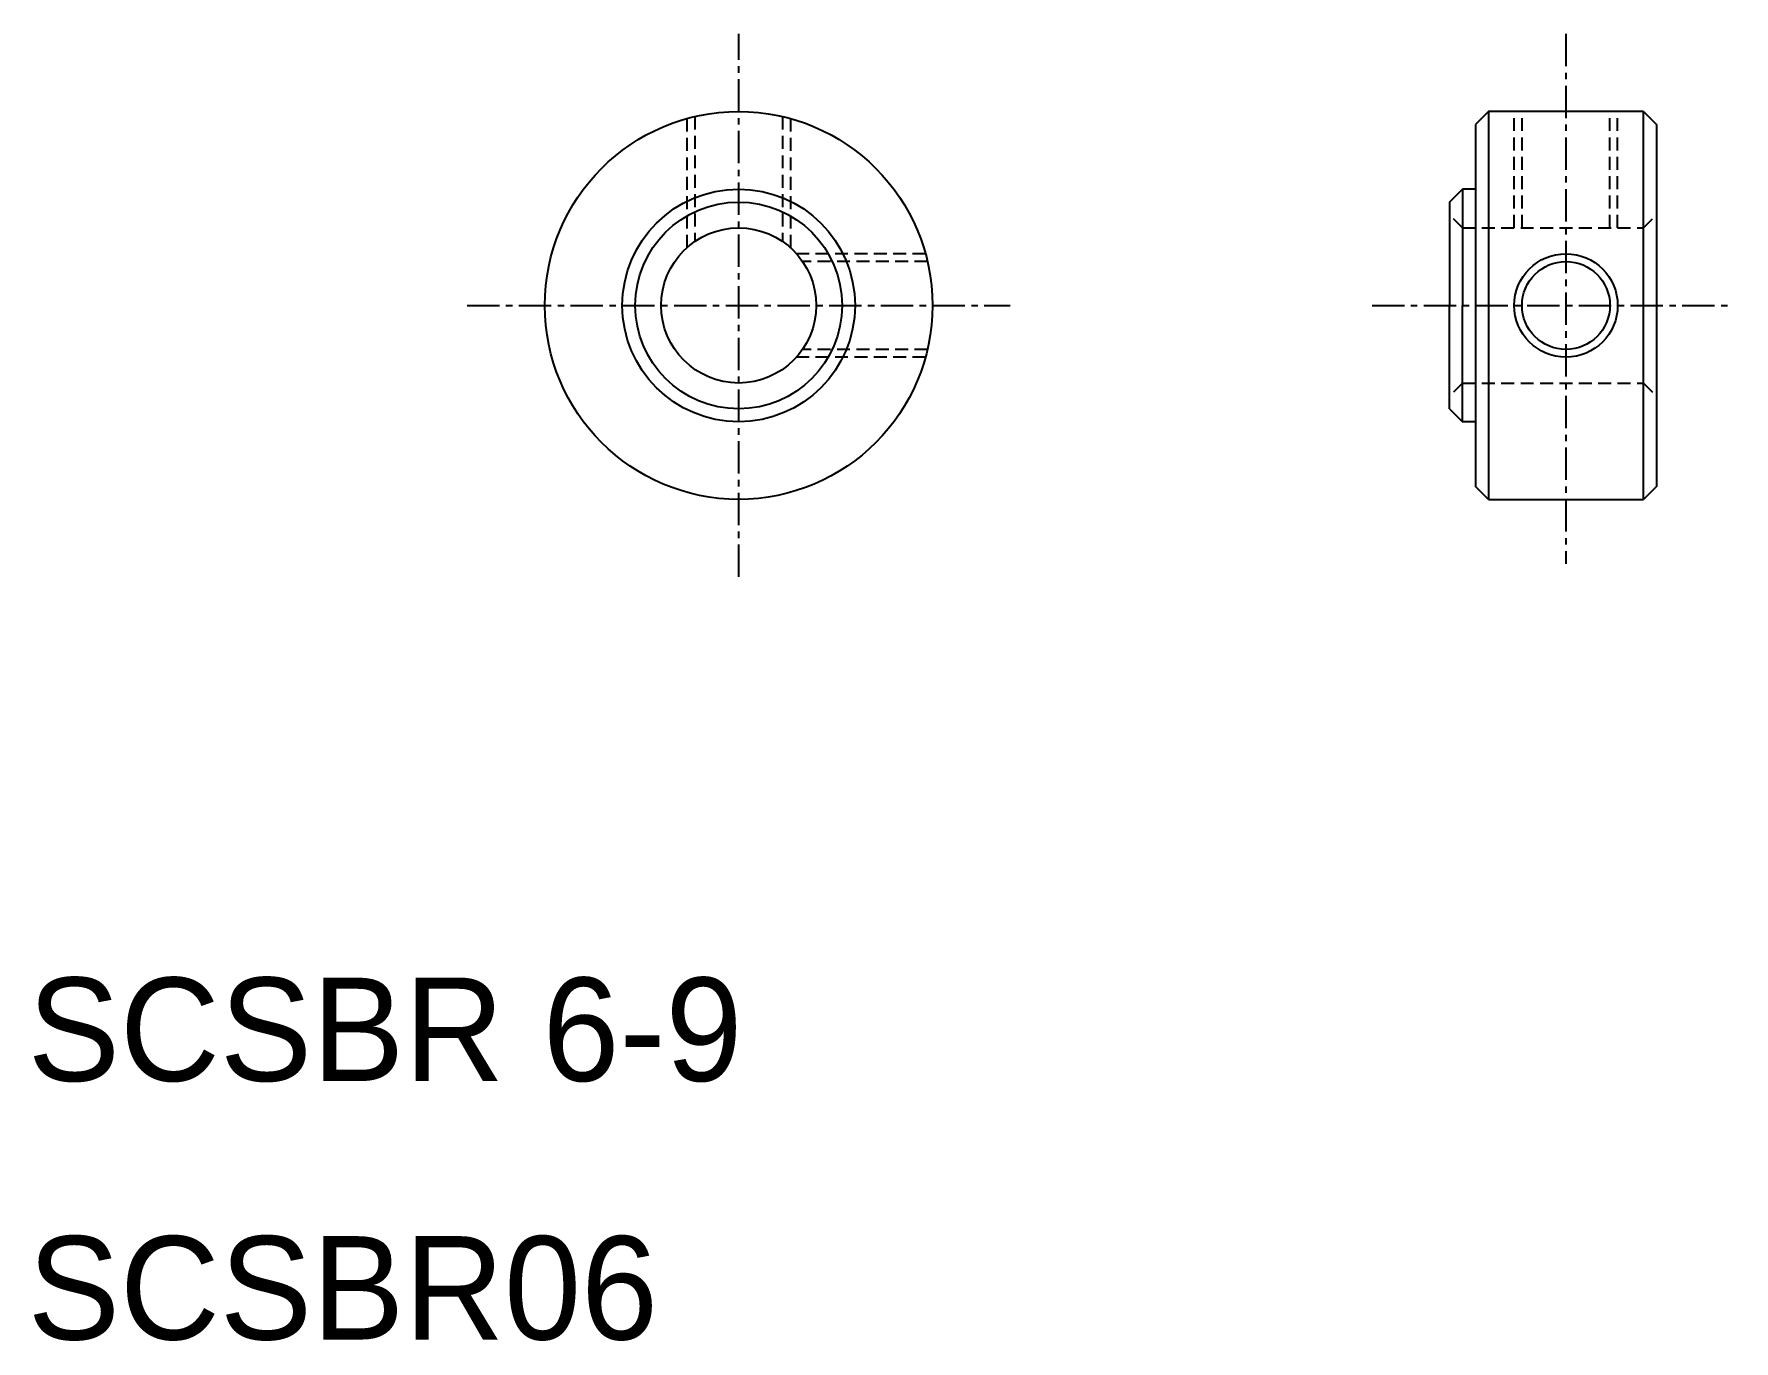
# Model space of a CAD drawing. Extents: x 10.2 to 76, y 9.9 to 60.5.
import ezdxf

# ---------------------------------------------------------------- set-up
doc = ezdxf.new("R2010")
doc.units = 0
doc.linetypes.add('CENTER', pattern=[2, 1.25, -0.25, 0.25, -0.25])
doc.linetypes.add('DASHED', pattern=[0.75, 0.5, -0.25])
doc.layers.get('0').update_dxf_attribs({"linetype": 'CONTINUOUS'})
doc.layers.add('CENTER', color=1, linetype='CENTER')

msp = doc.modelspace()

# ---------------------------------------------------------------- linework, layer by layer
at = {"color": 3, "linetype": 'DASHED'}
for p, q in [((35.5, 57.228), (35.5, 52.236)), ((35.8, 57.305), (35.8, 52.472)), ((39.2, 57.305), (39.2, 52.472)), ((39.5, 57.228), (39.5, 52.236)), ((67.5, 53), (67.5, 57.5)), ((67.8, 53), (67.8, 57.5)), ((71.2, 53), (71.2, 57.5)), ((71.5, 53), (71.5, 57.5)), ((65.5, 53), (65, 53.5)), ((72.5, 53), (73, 53.5)), ((65.5, 53), (72.5, 53)), ((44.728, 52), (39.736, 52)), ((44.805, 51.7), (39.972, 51.7)), ((44.805, 48.3), (39.972, 48.3)), ((44.728, 48), (39.736, 48)), ((65.5, 47), (65, 46.5)), ((65.5, 47), (72.5, 47)), ((72.5, 47), (73, 46.5))]:
    msp.add_line(p, q, dxfattribs=at)
at = {"color": 7, "linetype": 'CONTINUOUS'}
for p, q in [((66.5, 57.5), (66, 57)), ((72.5, 57.5), (66.5, 57.5)), ((66.5, 57.5), (66.5, 42.5)), ((72.5, 57.5), (73, 57)), ((72.5, 42.5), (72.5, 57.5)), ((66, 57), (66, 43)), ((73, 57), (73, 43)), ((65, 54), (65.5, 54.5)), ((65, 54), (65, 50)), ((66, 54.5), (65.5, 54.5)), ((65.5, 54.5), (65.5, 50)), ((65, 46), (65, 50)), ((65.5, 45.5), (65.5, 50)), ((65, 46), (65.5, 45.5)), ((66, 45.5), (65.5, 45.5)), ((66.5, 42.5), (66, 43)), ((73, 43), (72.5, 42.5)), ((66.5, 42.5), (72.5, 42.5))]:
    msp.add_line(p, q, dxfattribs=at)
for centre, radius in [((37.5, 50), 7.5), ((37.5, 50), 4.5), ((37.5, 50), 4), ((37.5, 50), 3), ((69.5, 50), 1.7)]:
    msp.add_circle(centre, radius, dxfattribs=at)
at = {"color": 3, "linetype": 'CONTINUOUS'}
msp.add_circle((69.5, 50), 2, dxfattribs=at)
at = {"layer": 'CENTER', "color": 1, "linetype": 'CENTER'}
for p, q in [((37.5, 39.5), (37.5, 60.5)), ((69.5, 60.5), (69.5, 40)), ((27, 50), (48, 50)), ((62, 50), (76, 50))]:
    msp.add_line(p, q, dxfattribs=at)

# ---------------------------------------------------------------- texts
at = {"color": 7, "linetype": 'CONTINUOUS'}
for s, p in [('SCSBR 6-9', (10, 20)), ('SCSBR06', (10, 10))]:
    msp.add_text(s, height=4, dxfattribs=at).set_placement(p)

doc.saveas('drawing.dxf')
